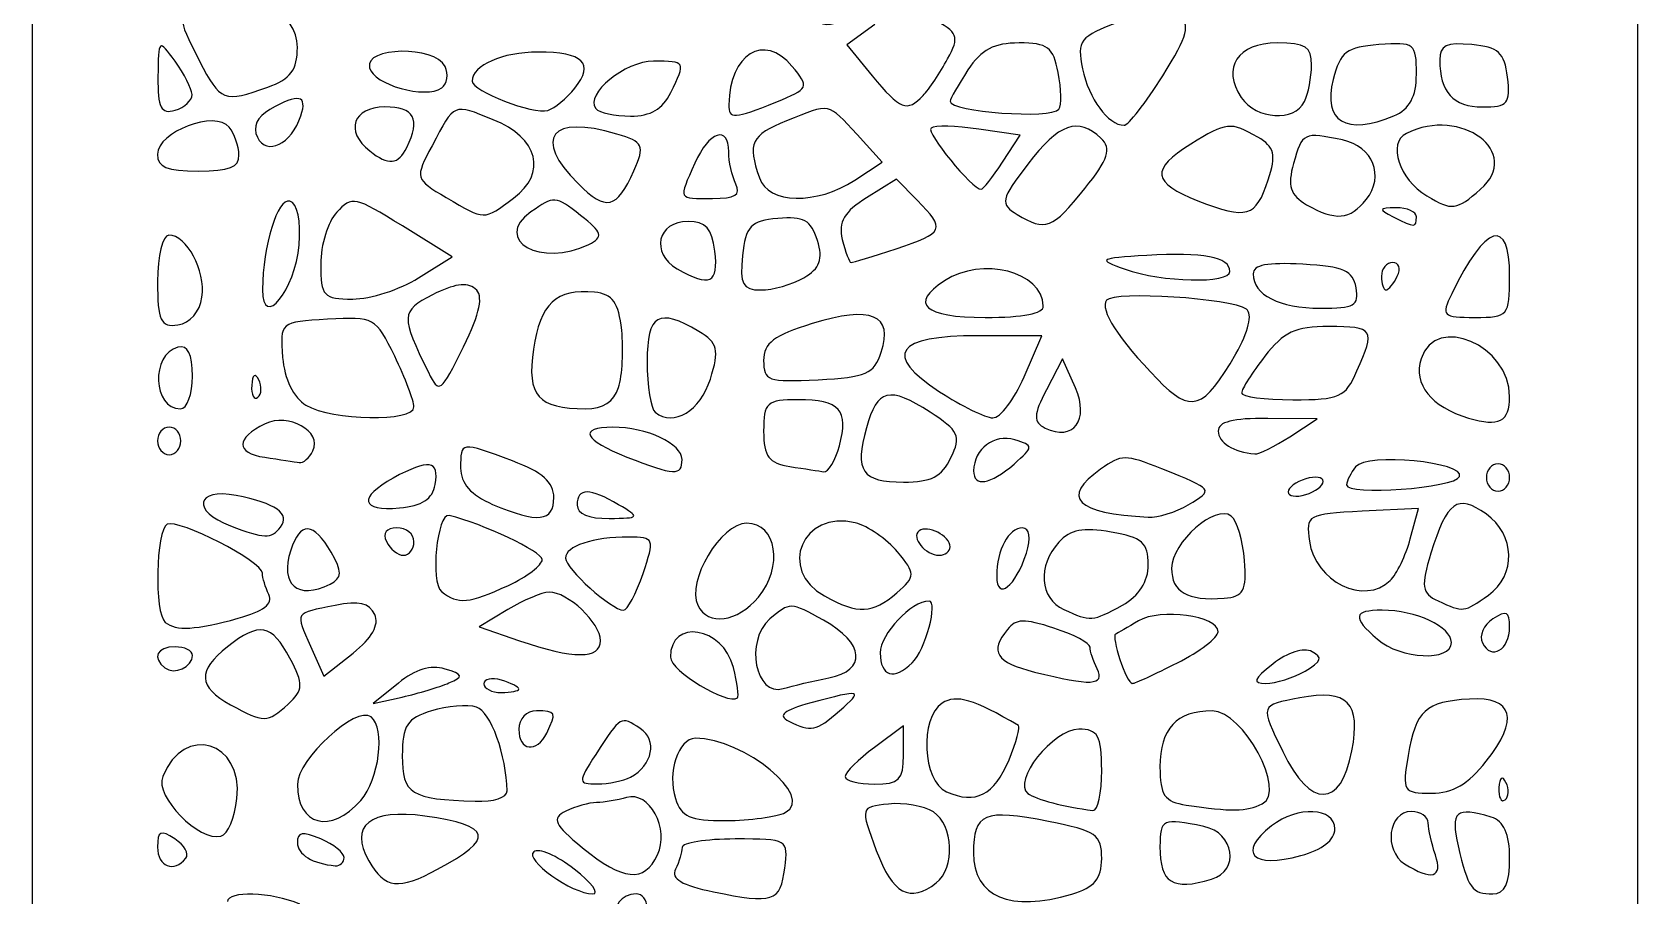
# Model space of a CAD drawing. Extents: x 0 to 148, y 11 to 165.
# Drawn here: x 0.3 to 71.2, y 74.9 to 113.1 of the extents above; entities that cross this region are included whole.
import ezdxf

# ---------------------------------------------------------------- set-up
doc = ezdxf.new("R2010")
doc.units = 0
doc.layers.add('Capa_1', color=7, linetype='CONTINUOUS')

msp = doc.modelspace()

# ---------------------------------------------------------------- linework, layer by layer
at = {"layer": 'Capa_1', "color": 7}
for points in [[(0.275492, 160.716494), (0.275492, 14.773465)], [(31.541283, 50.233315), (71.162122, 50.233315), (71.162122, 160.716494)], [(37.472096, 113.412247), (36.238246, 112.502514), (37.362548, 111.139735)], [(36.600334, 106.54068), (37.801172, 107.326093), (36.693946, 108.546519)], [(43.105819, 107.325352), (43.891957, 108.518469), (42.065903, 108.787349)], [(39.352485, 105.649506), (38.439976, 106.580319), (37.116628, 105.763291)], [(17.329023, 102.221479), (18.812089, 103.152908), (16.619993, 104.515552)], [(44.067526, 97.853276), (44.856495, 99.670629), (42.041487, 99.670629)], [(46.331661, 97.368872), (45.761643, 98.652198), (45.049816, 97.283021)], [(10.280034, 97.727076), (10.279914, 97.727076)], [(55.796505, 95.21475), (57.011303, 96.009028), (54.824397, 96.02259)], [(55.796505, 95.214865), (55.796505, 95.21475)], [(12.67274, 94.592877), (12.672893, 94.592877)], [(43.623013, 94.008153), (43.62286, 94.008153)], [(61.115948, 90.708581), (61.480123, 92.044751), (58.988436, 91.920149)], [(21.270031, 87.581626), (20.004728, 86.818491), (21.784596, 86.210065)], [(12.566483, 85.966331), (13.1509, 84.650495), (14.442017, 85.663791)], [(25.365403, 86.210065), (25.365403, 86.210703)], [(16.446275, 84.33808), (15.33135, 83.432044), (16.61777, 83.725017)], [(11.579916, 83.415661), (11.579916, 83.415494)], [(38.744181, 81.163726), (38.744181, 82.445693), (37.457769, 81.497183)], [(65.338727, 79.957453), (65.338598, 79.957453)]]:
    msp.add_lwpolyline(points, dxfattribs=at)
for points in [[(18.503223, 111.557157)], [(10.676049, 110.639502)], [(24.236159, 110.598881)], [(50.188818, 111.147906)], [(65.405619, 111.079508)], [(7.337332, 110.314995)], [(28.465566, 110.399028)], [(33.111858, 109.980247)], [(39.609726, 110.271793)], [(56.441697, 110.001921)], [(12.140171, 109.376335)], [(45.59926, 109.666011)], [(60.389834, 109.377308)], [(16.820012, 107.982642)], [(9.405972, 107.646725)], [(43.105819, 107.325352)], [(26.838751, 106.955092)], [(31.337999, 106.367203)], [(36.600334, 106.54068)], [(54.84263, 106.544944)], [(21.526611, 105.74352)], [(46.744385, 106.162602)], [(59.170414, 105.681841)], [(64.217132, 106.133876)], [(61.385117, 104.920661)], [(12.063934, 103.678921)], [(24.850836, 103.701983)], [(38.424046, 103.51259)], [(30.415032, 103.406193)], [(17.329023, 102.221479)], [(34.347893, 102.232774)], [(53.152053, 102.510182)], [(60.542056, 102.295582)], [(65.501644, 102.2957)], [(7.773231, 101.37051)], [(19.838464, 101.746842)], [(58.719413, 101.790879)], [(44.911084, 100.983164)], [(37.759016, 98.947135)], [(53.415671, 98.874003)], [(7.355565, 97.886935)], [(44.067526, 97.853276)], [(58.76194, 98.115455)], [(26.163275, 97.386957)], [(30.21707, 97.760286)], [(46.331661, 97.368872)], [(17.132337, 96.527228)], [(65.501644, 96.979509)], [(6.841003, 95.026258)], [(35.911308, 94.814446)], [(40.837273, 94.29046)], [(28.967374, 94.204287)], [(18.068642, 93.107897)], [(57.268581, 93.239396)], [(63.293966, 93.456536)], [(65.501644, 93.410793)], [(23.307135, 92.528437)], [(26.167554, 92.212134)], [(51.313485, 92.207813)], [(11.242522, 91.224912)], [(17.132337, 90.583967)], [(40.802457, 90.358193)], [(44.166483, 90.079137)], [(53.799166, 89.75304)], [(13.42807, 88.708412)], [(21.298149, 88.651749)], [(27.245882, 89.170459)], [(60.23356, 88.867562)], [(32.337618, 88.134716)], [(38.447551, 88.3286)], [(64.560654, 88.223396)], [(9.368592, 87.199313)], [(15.398779, 87.360828)], [(48.406479, 87.77987)], [(65.501644, 86.820591)], [(62.92882, 86.12732)], [(7.355565, 85.559585)], [(39.126694, 85.232859)], [(50.837327, 85.232864)], [(31.231303, 85.031619)], [(35.44729, 84.571599)], [(47.289572, 84.962989)], [(56.476315, 84.868329)], [(18.676035, 84.345856)], [(21.76344, 84.079013)], [(35.914068, 83.112612)], [(22.994816, 82.135995)], [(38.744181, 81.163726)], [(43.401671, 80.954173)], [(58.538906, 81.351762)], [(64.469317, 80.887289)], [(26.689362, 80.190824)], [(47.491825, 80.487543)], [(21.243234, 79.578856)], [(9.31907, 79.243208)], [(14.7876, 79.163899)], [(54.576697, 79.007745)], [(33.522978, 78.62498)], [(57.783159, 77.901958)], [(7.062264, 76.605021)], [(14.044938, 76.636686)], [(27.885178, 76.751767)], [(62.224026, 76.751767)], [(65.501644, 76.607582)], [(18.175631, 76.122551)], [(24.211542, 76.124559)], [(33.502478, 76.177073)], [(40.184972, 75.520015)], [(52.338131, 75.684358)], [(46.17189, 75.025361)]]:
    msp.add_lwpolyline(points, close=True, dxfattribs=at)
for points in [[(35.234552, 115.051431), (34.413179, 113.202183), (35.331583, 112.849981), (37.107162, 114.33337)], [(8.129471, 114.210025), (6.604463, 113.754959), (6.622084, 113.847425), (7.66871, 111.794444)], [(11.986667, 112.392043), (11.986667, 113.970772), (10.180534, 114.822033), (8.129471, 114.210025)], [(40.689207, 111.884412), (41.231516, 112.881583), (41.162563, 113.058603), (39.998782, 113.65708)], [(48.270089, 113.524695), (46.516457, 112.868343), (46.388504, 112.705274), (46.646941, 111.455452)], [(50.188818, 111.147906), (51.313818, 112.948237), (51.433815, 113.416448), (50.865156, 113.786875)], [(6.58372, 111.786263), (5.858301, 112.7822), (5.848093, 112.772795), (5.830107, 111.092184)], [(33.819325, 111.571285), (32.593463, 113.039668), (31.063803, 112.104666), (31.03268, 109.867946)], [(10.676049, 110.639502), (11.680436, 110.998673), (11.986667, 111.408186), (11.986667, 112.392043)], [(18.503223, 111.557157), (18.051394, 112.481342), (14.939992, 112.429006), (15.167673, 111.501068)], [(22.60786, 112.19012), (21.036375, 112.19012), (19.705169, 111.603326), (19.705169, 110.910671)], [(24.236159, 110.598881), (25.111702, 111.69922), (24.609367, 112.19012), (22.60786, 112.19012)], [(43.844699, 112.593977), (42.735021, 112.593977), (42.179362, 112.300654), (41.587573, 111.402439)], [(45.571225, 111.281442), (45.352478, 112.409851), (45.110297, 112.593977), (43.844699, 112.593977)], [(55.244981, 112.593977), (53.494593, 112.593977), (52.766616, 111.490671), (53.656204, 110.186079)], [(56.754022, 111.617362), (56.754022, 112.428265), (56.497977, 112.593977), (55.244981, 112.593977)], [(59.730931, 112.518597), (58.300271, 112.40913), (58.027544, 112.201687), (57.712517, 110.983029)], [(61.385117, 111.220254), (61.385117, 112.581605), (61.311393, 112.639498), (59.730931, 112.518597)], [(63.8293, 112.519821), (62.706279, 112.621241), (62.414245, 112.482219), (62.414245, 111.846101)], [(65.405619, 111.079508), (65.271256, 112.173189), (65.008411, 112.413332), (63.8293, 112.519821)], [(7.337332, 110.314995), (7.327384, 110.568879), (6.988167, 111.230936), (6.58372, 111.786263)], [(7.66871, 111.794444), (8.574553, 110.017627), (8.74934, 109.950525), (10.676049, 110.639502)], [(15.167673, 111.501068), (15.353374, 110.744383), (17.635172, 110.106215), (18.358448, 110.608685)], [(18.358448, 110.608685), (18.608278, 110.782234), (18.67344, 111.209064), (18.503223, 111.557157)], [(27.710141, 111.786263), (26.439945, 111.786263), (24.662463, 110.332928), (25.159949, 109.701126)], [(28.465566, 110.399028), (29.140473, 111.79227), (29.143767, 111.786263), (27.710141, 111.786263)], [(33.111858, 109.980247), (34.574583, 110.573883), (34.60151, 110.634393), (33.819325, 111.571285)], [(39.609726, 110.271793), (39.872084, 110.54943), (40.357832, 111.275108), (40.689207, 111.884412)], [(41.587573, 111.402439), (41.155781, 110.747121), (40.802515, 110.123658), (40.802515, 110.017043)], [(46.646941, 111.455452), (46.920065, 110.134454), (47.781538, 108.959258), (48.476749, 108.959258)], [(56.441697, 110.001921), (56.613486, 110.353275), (56.754022, 111.080218), (56.754022, 111.617362)], [(62.414245, 111.846101), (62.414245, 110.423262), (63.010407, 109.766974), (64.302918, 109.766974)], [(5.830107, 111.092184), (5.815714, 109.740284), (5.971257, 109.436458), (6.58372, 109.620909)], [(19.705169, 110.910671), (19.705169, 110.46429), (22.392278, 109.422851), (23.040382, 109.618066)], [(23.040382, 109.618066), (23.340814, 109.708535), (23.878884, 110.149932), (24.236159, 110.598881)], [(37.362548, 111.139735), (38.599568, 109.640355), (38.902547, 109.523344), (39.609726, 110.271793)], [(45.599207, 109.666011), (45.723691, 109.832593), (45.711086, 110.559536), (45.571225, 111.281442)], [(48.476749, 108.959258), (48.666149, 108.959258), (49.436586, 109.944162), (50.188818, 111.147906)], [(57.712517, 110.983029), (57.231621, 109.122641), (58.282692, 108.492248), (60.389834, 109.377308)], [(60.389834, 109.377308), (61.085156, 109.669377), (61.385117, 110.224851), (61.385117, 111.220254)], [(64.302918, 109.766974), (65.418962, 109.766974), (65.547999, 109.920563), (65.405619, 111.079508)], [(6.58372, 109.620909), (7.008254, 109.748779), (7.347371, 110.061113), (7.337332, 110.314995)], [(12.140171, 109.376335), (12.447021, 110.297292), (12.035327, 110.381157), (10.770603, 109.655354)], [(20.622744, 109.206454), (18.852142, 109.925059), (18.943407, 109.963965), (17.92909, 108.058661)], [(26.694961, 109.363117), (27.583432, 109.363117), (28.114141, 109.673598), (28.465566, 110.399028)], [(31.03268, 109.867946), (31.023631, 109.218931), (31.268678, 109.23214), (33.111858, 109.980247)], [(36.693946, 108.546519), (35.403576, 109.968772), (35.528679, 109.944568), (33.57295, 109.150815)], [(40.802515, 110.017043), (40.802515, 109.549186), (45.267708, 109.222422), (45.59926, 109.666011)], [(53.656204, 110.186079), (54.322464, 109.209035), (55.999782, 109.098125), (56.441697, 110.001921)], [(8.973405, 108.878938), (8.364321, 109.632571), (5.811861, 108.666867), (5.811861, 107.682841)], [(10.770603, 109.655354), (10.20087, 109.32839), (9.998707, 108.881528), (10.217796, 108.433476)], [(10.217796, 108.433476), (10.630352, 107.589602), (11.723497, 108.125731), (12.140171, 109.376335)], [(15.84592, 109.766974), (14.437733, 109.766974), (14.068933, 108.698113), (15.176987, 107.828468)], [(16.820012, 107.982642), (17.432351, 109.235047), (17.141968, 109.766974), (15.84592, 109.766974)], [(21.526611, 105.743456), (23.028569, 106.850902), (22.625936, 108.393441), (20.622744, 109.206454)], [(26.084067, 108.571276), (23.162773, 109.442988), (22.352683, 108.405071), (24.377475, 106.38479)], [(25.159949, 109.701126), (25.306375, 109.515222), (25.997128, 109.363117), (26.694961, 109.363117)], [(47.459715, 108.383845), (46.446713, 109.341798), (45.602451, 109.043677), (44.228435, 107.242865)], [(64.217132, 106.133876), (66.087728, 107.756151), (63.368055, 109.805035), (60.944165, 108.599627)], [(9.405972, 107.646725), (9.401844, 108.035429), (9.206976, 108.58995), (8.973405, 108.878938)], [(26.838751, 106.955092), (27.337594, 108.078202), (27.273004, 108.216484), (26.084067, 108.571276)], [(31.025682, 107.78072), (31.025682, 108.98297), (30.158986, 108.694454), (29.532284, 107.283549)], [(33.57295, 109.150815), (32.006077, 108.514896), (31.850097, 108.186407), (32.379113, 106.637075)], [(39.961272, 108.837553), (39.719631, 108.647899), (41.775761, 106.132235), (42.17239, 106.132235)], [(42.065903, 108.787349), (41.061579, 108.935223), (40.114498, 108.957816), (39.961272, 108.837553)], [(54.382032, 108.435805), (53.183181, 109.123813), (53.013779, 109.105867), (51.42048, 108.12222)], [(58.121497, 108.3106), (56.409598, 108.671036), (56.344873, 108.639955), (55.962169, 107.272368)], [(60.944165, 108.599627), (60.097972, 108.17881), (60.62277, 106.574883), (61.845926, 105.843748)], [(15.176987, 107.828468), (16.006919, 107.177059), (16.446312, 107.218307), (16.820012, 107.982642)], [(17.92909, 108.058661), (17.164526, 106.622476), (17.176792, 106.577696), (18.555877, 105.770021)], [(31.337999, 106.367203), (31.166221, 106.718568), (31.025682, 107.354633), (31.025682, 107.78072)], [(46.744385, 106.162602), (47.792696, 107.465994), (47.941558, 107.928164), (47.459715, 108.383845)], [(51.42048, 108.12222), (49.633775, 107.019207), (49.710176, 106.416936), (51.736995, 105.62705)], [(54.84263, 106.544944), (55.209461, 107.655963), (55.123093, 108.010494), (54.382032, 108.435805)], [(59.170414, 105.681841), (59.994067, 106.716957), (59.4716, 108.026358), (58.121497, 108.3106)], [(5.811861, 107.682841), (5.811861, 107.10307), (6.207302, 106.939981), (7.612848, 106.939981)], [(7.612848, 106.939981), (8.988018, 106.939981), (9.411983, 107.107043), (9.405972, 107.646725)], [(29.532284, 107.283549), (28.80197, 105.639266), (28.757473, 105.728377), (30.308873, 105.728377)], [(42.17239, 106.132235), (42.253403, 106.132235), (42.67346, 106.66917), (43.105819, 107.325352)], [(44.228435, 107.242865), (43.034897, 105.678528), (42.993355, 105.481724), (43.759972, 105.021624)], [(55.962169, 107.272368), (55.684801, 106.281143), (55.814875, 105.867818), (56.534203, 105.455005)], [(24.377475, 106.38479), (25.616882, 105.148146), (26.084276, 105.256446), (26.838751, 106.955092)], [(30.308873, 105.728377), (31.320714, 105.728377), (31.573594, 105.885362), (31.337999, 106.367203)], [(32.379113, 106.637075), (32.773932, 105.480752), (34.905389, 105.432107), (36.600334, 106.54068)], [(51.736995, 105.62705), (53.906401, 104.781609), (54.298755, 104.897586), (54.84263, 106.544944)], [(11.65833, 105.612463), (11.108201, 105.756364), (10.459762, 103.661511), (10.448647, 101.70436)], [(16.619993, 104.515552), (14.52258, 105.819298), (14.397395, 105.845434), (13.721829, 105.120361)], [(18.555877, 105.770021), (20.297087, 104.750298), (20.181043, 104.751333), (21.526611, 105.74352)], [(24.48311, 104.982853), (23.373252, 105.855924), (23.31615, 105.859958), (22.298009, 105.136776)], [(37.116628, 105.763291), (36.134508, 105.156998), (35.857466, 104.68261), (36.042253, 103.923845)], [(38.424046, 103.51259), (40.544845, 104.208055), (40.612645, 104.364112), (39.352485, 105.649506)], [(43.759972, 105.021624), (45.022061, 104.264144), (45.304176, 104.372034), (46.744385, 106.162602)], [(56.534203, 105.455005), (57.802584, 104.727067), (58.455383, 104.78325), (59.170414, 105.681841)], [(61.845926, 105.843748), (62.96133, 105.176958), (63.138817, 105.198674), (64.217132, 106.133876)], [(12.063934, 103.678921), (12.153138, 104.712375), (11.982101, 105.527742), (11.65833, 105.612463)], [(13.721829, 105.120361), (13.333518, 104.703556), (13.015804, 103.67033), (13.015804, 102.824304)], [(22.298009, 105.136776), (20.555648, 103.899225), (22.759599, 102.660554), (24.850836, 103.701983)], [(24.850836, 103.701983), (25.512242, 104.03134), (25.459595, 104.21468), (24.48311, 104.982853)], [(34.942851, 103.873661), (34.65354, 104.778347), (34.34579, 104.949358), (33.194644, 104.845187)], [(60.484618, 105.318344), (59.715083, 105.313232), (59.69635, 105.255244), (60.35598, 104.920661)], [(60.35598, 104.920661), (61.327086, 104.42811), (61.385117, 104.42811), (61.385117, 104.920661)], [(61.385117, 104.920661), (61.385117, 105.142785), (60.979881, 105.32174), (60.484618, 105.318344)], [(65.501644, 102.2957), (65.501644, 104.938439), (64.44407, 104.61597), (62.942004, 101.515187)], [(29.231738, 104.718728), (27.880321, 104.718728), (27.557995, 103.310698), (28.752488, 102.625169)], [(30.415032, 103.406193), (30.292485, 104.404013), (30.008732, 104.718728), (29.231738, 104.718728)], [(33.194644, 104.845187), (31.986522, 104.735846), (31.775921, 104.513898), (31.637811, 103.2043)], [(6.30832, 104.113054), (6.035275, 104.113054), (5.811861, 103.191063), (5.811861, 102.06417)], [(7.773231, 101.37051), (7.946702, 102.546739), (7.1101, 104.113054), (6.30832, 104.113054)], [(10.448647, 101.70436), (10.438381, 99.904092), (11.89137, 101.680122), (12.063934, 103.678921)], [(34.347893, 102.232774), (35.052844, 102.637342), (35.204458, 103.055517), (34.942851, 103.873661)], [(36.042253, 103.923845), (36.179255, 103.361484), (36.351819, 102.901375), (36.425751, 102.901375)], [(36.425751, 102.901375), (36.499726, 102.901375), (37.398941, 103.176409), (38.424046, 103.51259)], [(13.015804, 102.824304), (13.015804, 101.414956), (13.134398, 101.286218), (14.430862, 101.288055)], [(28.752488, 102.625169), (30.193194, 101.798359), (30.589702, 101.984618), (30.415032, 103.406193)], [(31.637811, 103.2043), (31.505504, 101.949661), (31.643156, 101.689842), (32.439962, 101.689842)], [(44.911084, 100.983164), (44.887616, 102.497173), (42.211043, 103.178887), (40.546726, 102.0948)], [(49.480303, 103.215284), (47.340377, 103.080975), (47.295176, 103.052445), (48.520948, 102.609597)], [(53.152053, 102.510182), (53.152053, 103.142746), (51.963037, 103.37108), (49.480303, 103.215284)], [(56.368098, 102.82375), (54.791552, 102.913279), (54.181182, 102.795), (54.181182, 102.3997)], [(58.719413, 101.790879), (58.582748, 102.546248), (58.186077, 102.72052), (56.368098, 102.82375)], [(60.339838, 102.901374), (60.065735, 102.901374), (59.841421, 102.628784), (59.841421, 102.295582)], [(60.542056, 102.295582), (60.704987, 102.628784), (60.613973, 102.901374), (60.339838, 102.901374)], [(14.430862, 101.288055), (15.209131, 101.288055), (16.513336, 101.7092), (17.329023, 102.221479)], [(32.439962, 101.689842), (32.968972, 101.689842), (33.827519, 101.934152), (34.347893, 102.232774)], [(40.546726, 102.0948), (38.981179, 101.075055), (39.645413, 100.478344), (42.346158, 100.478344)], [(48.520948, 102.609597), (50.14431, 102.02314), (53.152053, 101.958586), (53.152053, 102.510182)], [(54.181182, 102.3997), (54.181182, 101.471795), (55.334633, 100.882204), (57.149997, 100.882204)], [(59.841421, 102.295582), (59.841421, 101.96242), (59.93243, 101.68981), (60.043676, 101.68981)], [(60.043676, 101.68981), (60.154894, 101.68981), (60.379168, 101.96242), (60.542056, 102.295582)], [(63.97072, 100.478344), (65.442126, 100.478344), (65.501644, 100.548999), (65.501644, 102.2957)], [(5.811861, 102.06417), (5.811861, 100.331014), (5.950635, 100.035905), (6.71236, 100.149271)], [(6.71236, 100.149271), (7.250433, 100.229374), (7.677399, 100.72092), (7.773231, 101.37051)], [(17.94605, 101.472371), (16.548076, 100.753442), (16.537289, 100.544736), (17.769499, 98.055198)], [(19.838464, 101.746842), (19.464396, 102.040427), (18.88816, 101.956843), (17.94605, 101.472371)], [(19.322746, 99.185153), (20.055488, 100.673257), (20.212532, 101.453289), (19.838464, 101.746842)], [(25.108122, 101.591276), (23.417051, 101.760992), (22.695831, 101.088786), (22.406361, 99.073051)], [(26.301713, 99.911064), (26.174388, 101.132073), (25.905, 101.511309), (25.108122, 101.591276)], [(53.881097, 100.848237), (53.227145, 101.323827), (48.035903, 101.650269), (47.70991, 101.236296)], [(57.149997, 100.882204), (58.653757, 100.882204), (58.862061, 101.002801), (58.719413, 101.790879)], [(62.942004, 101.515187), (62.472506, 100.545969), (62.539607, 100.478344), (63.97072, 100.478344)], [(29.702503, 99.863408), (27.93297, 100.914088), (27.423671, 100.615266), (27.423671, 98.526347)], [(37.759016, 98.947135), (38.31594, 100.59281), (37.309901, 101.009593), (34.713026, 100.208985)], [(42.346158, 100.478344), (44.065587, 100.478344), (44.916352, 100.645804), (44.911084, 100.983164)], [(47.70991, 101.236296), (47.391328, 100.831758), (48.221231, 99.54142), (49.954408, 97.746387)], [(53.415671, 98.874003), (53.975892, 99.849041), (54.163113, 100.643138), (53.881097, 100.848237)], [(13.32203, 100.397532), (11.220252, 100.276736), (11.215148, 100.272367), (11.335763, 98.709929)], [(16.280789, 98.768609), (15.44983, 100.476297), (15.3782, 100.515726), (13.32203, 100.397532)], [(34.713026, 100.208985), (33.026154, 99.688939), (32.569385, 99.341305), (32.569385, 98.577596)], [(57.518292, 100.074477), (56.030077, 100.074477), (55.529149, 99.841987), (54.690113, 98.761941)], [(58.76194, 98.115455), (59.582074, 99.961853), (59.51057, 100.074477), (57.518292, 100.074477)], [(65.501644, 96.979509), (65.501644, 99.252512), (62.233948, 100.654514), (61.594735, 98.655739)], [(7.355565, 97.886935), (7.355565, 98.865047), (7.147102, 99.279594), (6.71236, 99.165998)], [(26.163275, 97.386957), (26.329868, 97.9079), (26.39215, 99.04375), (26.301713, 99.911064)], [(30.21707, 97.760286), (30.623828, 99.048984), (30.547297, 99.361819), (29.702503, 99.863408)], [(42.041487, 99.670629), (38.384356, 99.670629), (37.811168, 98.841858), (40.333123, 97.200404)], [(6.71236, 99.165998), (5.503333, 98.850061), (5.60279, 96.439769), (6.824864, 96.439769)], [(11.335763, 98.709929), (11.407881, 97.775442), (11.823118, 96.925204), (12.364895, 96.602534)], [(17.132337, 96.527228), (17.132337, 96.797457), (16.749125, 97.806072), (16.280789, 98.768609)], [(17.769499, 98.055198), (18.247013, 97.090467), (18.316093, 97.140713), (19.322746, 99.185153)], [(22.406361, 99.073051), (22.110049, 97.009945), (22.595102, 96.457388), (24.712398, 96.445933)], [(32.569385, 98.577596), (32.569385, 97.673476), (32.734163, 97.615517), (34.979078, 97.73018)], [(34.979078, 97.73018), (37.107408, 97.838886), (37.432041, 97.981022), (37.759016, 98.947135)], [(49.954408, 97.746387), (51.433153, 96.214832), (51.992601, 96.397088), (53.415671, 98.874003)], [(54.690113, 98.761941), (54.129324, 98.040045), (53.669584, 97.313103), (53.668554, 97.146523)], [(61.594735, 98.655739), (61.234656, 97.529724), (62.033301, 96.52851), (63.682803, 96.038131)], [(6.824864, 96.439769), (7.116763, 96.439769), (7.355565, 97.090978), (7.355565, 97.886935)], [(10.279914, 97.727076), (10.115661, 98.049211), (9.993728, 97.953548), (9.969026, 97.483078)], [(27.423671, 98.526347), (27.423671, 97.452772), (27.586072, 96.446949), (27.784528, 96.291185)], [(42.683708, 96.046769), (43.010855, 96.04071), (43.633604, 96.853742), (44.067526, 97.853276)], [(55.931813, 96.843627), (58.00998, 96.843627), (58.243719, 96.948664), (58.76194, 98.115455)], [(9.969026, 97.483078), (9.946775, 97.057348), (10.068319, 96.818816), (10.239285, 96.952991)], [(10.239285, 96.952991), (10.41028, 97.087205), (10.42856, 97.43553), (10.280034, 97.727076)], [(24.712398, 96.445933), (25.491125, 96.441745), (25.957816, 96.744441), (26.163275, 97.386957)], [(27.784528, 96.291185), (28.609441, 95.643757), (29.770303, 96.344847), (30.21707, 97.760286)], [(39.924061, 96.294261), (38.108588, 97.459214), (37.579125, 97.329264), (37.102632, 95.601803)], [(40.333123, 97.200404), (41.298786, 96.571884), (42.356529, 96.052746), (42.683708, 96.046769)], [(45.049816, 97.283021), (44.474609, 96.17658), (44.464489, 95.852491), (44.997156, 95.594114)], [(44.997156, 95.594114), (46.234345, 94.994018), (46.958644, 95.957278), (46.331661, 97.368872)], [(53.668554, 97.146523), (53.668554, 96.979943), (54.685951, 96.843627), (55.931813, 96.843627)], [(12.364895, 96.602534), (13.521518, 95.913652), (17.132337, 95.856633), (17.132337, 96.527228)], [(34.082704, 96.843579), (32.702055, 96.843579), (32.569385, 96.722093), (32.569385, 95.458151)], [(35.911308, 94.814446), (36.349432, 96.380017), (35.931443, 96.843579), (34.082704, 96.843579)], [(63.682803, 96.038131), (65.03884, 95.635027), (65.501644, 95.874594), (65.501644, 96.979509)], [(10.559092, 95.781698), (9.255678, 95.136404), (9.248262, 94.498695), (10.541815, 94.304682)], [(12.672893, 94.592877), (13.089528, 95.444973), (11.586459, 96.290341), (10.559092, 95.781698)], [(40.837273, 94.29046), (41.295907, 95.237198), (41.182041, 95.487038), (39.924061, 96.294261)], [(54.824397, 96.02259), (53.272627, 96.031893), (52.637494, 95.869836), (52.637494, 95.463867)], [(6.326436, 95.632047), (6.043422, 95.632047), (5.811861, 95.35946), (5.811861, 95.026258)], [(5.811861, 95.026258), (5.811861, 94.693066), (6.043422, 94.420476), (6.326436, 94.420476)], [(6.841003, 95.026258), (6.841003, 95.35946), (6.609445, 95.632047), (6.326436, 95.632047)], [(6.326436, 94.420476), (6.609445, 94.420476), (6.841003, 94.693066), (6.841003, 95.026258)], [(21.488699, 94.143869), (19.175087, 95.009771), (19.190605, 95.011935), (19.190605, 93.8277)], [(25.91381, 95.632006), (24.352906, 95.632006), (24.617106, 95.062153), (26.523183, 94.317601)], [(28.967374, 94.204287), (28.967374, 94.904131), (27.410622, 95.632006), (25.91381, 95.632006)], [(32.569385, 95.458151), (32.569385, 94.342546), (32.794803, 94.038677), (33.727155, 93.897753)], [(37.102632, 95.601803), (36.577035, 93.696437), (36.910801, 93.208861), (38.740768, 93.208861)], [(43.650839, 95.076658), (42.744255, 95.349697), (41.854713, 94.680251), (41.839597, 93.713679)], [(43.62286, 94.008153), (44.49359, 94.763292), (44.495101, 94.822315), (43.650839, 95.076658)], [(52.637494, 95.463867), (52.637494, 94.955725), (53.292587, 94.545534), (54.252805, 94.452453)], [(54.252805, 94.452453), (54.433735, 94.434998), (55.128401, 94.777995), (55.796505, 95.214865)], [(10.541815, 94.304682), (11.194902, 94.206753), (11.878122, 94.10185), (12.060116, 94.071619)], [(12.060116, 94.071619), (12.242109, 94.041238), (12.51775, 94.275935), (12.67274, 94.592877)], [(26.523183, 94.317601), (28.641469, 93.490176), (28.967374, 93.475085), (28.967374, 94.204287)], [(35.22994, 93.667707), (35.41971, 93.637339), (35.726312, 94.153497), (35.911308, 94.814446)], [(38.740768, 93.208861), (39.972607, 93.208861), (40.426865, 93.443201), (40.837273, 94.29046)], [(50.1465, 93.792632), (48.525152, 94.4401), (48.371525, 94.439494), (47.445017, 93.781337)], [(63.293966, 93.456536), (63.561823, 94.096125), (59.201923, 94.507338), (58.701474, 93.889665)], [(18.068642, 93.107897), (18.262116, 94.177208), (17.784847, 94.24939), (16.21772, 93.387886)], [(19.190605, 93.8277), (19.190605, 93.155641), (19.651573, 92.634697), (20.60566, 92.228458)], [(23.307135, 92.528437), (23.307135, 93.200913), (22.796812, 93.654296), (21.488699, 94.143869)], [(33.727155, 93.897753), (34.363901, 93.801462), (35.040168, 93.69794), (35.22994, 93.667707)], [(41.839597, 93.713679), (41.828088, 92.97404), (42.572305, 93.096946), (43.623013, 94.008153)], [(47.445017, 93.781337), (45.671573, 92.521703), (46.352531, 91.835817), (49.550092, 91.661192)], [(51.313485, 92.207905), (52.445986, 92.880338), (52.452238, 92.871905), (50.1465, 93.792632)], [(58.701474, 93.889665), (58.488077, 93.626293), (58.309949, 93.264531), (58.305578, 93.085765)], [(64.987085, 94.016585), (64.704076, 94.016585), (64.472521, 93.743955), (64.472521, 93.410793)], [(65.501644, 93.410793), (65.501644, 93.743955), (65.270105, 94.016585), (64.987085, 94.016585)], [(9.285192, 92.618457), (7.498456, 92.964765), (7.300243, 91.932733), (9.027909, 91.278782)], [(16.21772, 93.387886), (14.654845, 92.528733), (14.780932, 91.917163), (16.489127, 92.071444)], [(16.489127, 92.071444), (17.502333, 92.162937), (17.950908, 92.457265), (18.068642, 93.107897)], [(26.167554, 92.212207), (24.894842, 92.967732), (24.336272, 92.963825), (24.336272, 92.199304)], [(56.496741, 93.354904), (56.072201, 93.227043), (55.72488, 92.965866), (55.72488, 92.774476)], [(57.268581, 93.239396), (57.268581, 93.430796), (56.921231, 93.482778), (56.496741, 93.354904)], [(56.496741, 92.658978), (56.921231, 92.786819), (57.268581, 93.047996), (57.268581, 93.239396)], [(58.305578, 93.085765), (58.293646, 92.588355), (63.07931, 92.944055), (63.293966, 93.456536)], [(64.472521, 93.410793), (64.472521, 93.077592), (64.704076, 92.805014), (64.987085, 92.805014)], [(64.987085, 92.805014), (65.270105, 92.805014), (65.501644, 93.077592), (65.501644, 93.410793)], [(11.242522, 91.224912), (11.697647, 91.80285), (11.026071, 92.280991), (9.285192, 92.618457)], [(20.60566, 92.228458), (22.607783, 91.375952), (23.307135, 91.453628), (23.307135, 92.528437)], [(24.336272, 92.199304), (24.336272, 91.804557), (24.82931, 91.597975), (25.751327, 91.606344)], [(25.751327, 91.606344), (27.106742, 91.618625), (27.124321, 91.644205), (26.167554, 92.212134)], [(49.550092, 91.661192), (49.974585, 91.637924), (50.768128, 91.883995), (51.313485, 92.207813)], [(53.207423, 91.711686), (52.515799, 92.254501), (50.579232, 90.555593), (50.579232, 89.406026)], [(55.72488, 92.774476), (55.72488, 92.583086), (56.072201, 92.531096), (56.496741, 92.658978)], [(64.460387, 91.804151), (63.198904, 92.700171), (62.734346, 92.370567), (62.024374, 90.075687)], [(10.442967, 89.188946), (10.442967, 89.700256), (6.752164, 91.598193), (6.240484, 91.349963)], [(13.474094, 90.115745), (12.697428, 91.453613), (12.100039, 91.482882), (11.690726, 90.203036)], [(18.684764, 91.73618), (18.151957, 91.863415), (17.842645, 88.774526), (18.348444, 88.377543)], [(22.792568, 89.788521), (22.792568, 90.135379), (20.158647, 91.384251), (18.684764, 91.73618)], [(36.615235, 91.40929), (34.283055, 91.990222), (33.164346, 89.333945), (35.256737, 88.183727)], [(53.799166, 89.75304), (53.730594, 90.628713), (53.464301, 91.510087), (53.207423, 91.711686)], [(58.988436, 91.920149), (56.567176, 91.799052), (56.501342, 91.761994), (56.660124, 90.608544)], [(64.560654, 88.223396), (65.806489, 89.108301), (65.756756, 90.883362), (64.460387, 91.804151)], [(6.240484, 91.349963), (5.732253, 91.103447), (5.659226, 87.405577), (6.154899, 87.016539)], [(9.027909, 91.278782), (10.541151, 90.706017), (10.828396, 90.698992), (11.242522, 91.224912)], [(16.376663, 91.189748), (15.916315, 91.189748), (15.736708, 90.952963), (15.917138, 90.583967)], [(17.132337, 90.583967), (17.132337, 90.917128), (16.792268, 91.189748), (16.376663, 91.189748)], [(26.622423, 90.785889), (25.029165, 90.785889), (23.821705, 90.386712), (23.821705, 89.860024)], [(27.245882, 89.170459), (27.76905, 90.708737), (27.73929, 90.785889), (26.622423, 90.785889)], [(31.8189, 91.391671), (30.680221, 91.391671), (29.147595, 88.821371), (29.660638, 87.772118)], [(32.337618, 88.134716), (33.455136, 89.473322), (33.149648, 91.391671), (31.8189, 91.391671)], [(38.481259, 90.130185), (38.009216, 90.695619), (37.16949, 91.27123), (36.615235, 91.40929)], [(39.43024, 91.055126), (39.061652, 90.765828), (39.711119, 89.978177), (40.318214, 89.978177)], [(40.802457, 90.358193), (40.802457, 90.834673), (39.798845, 91.344416), (39.43024, 91.055126)], [(44.000669, 91.189748), (43.37775, 91.189748), (42.860719, 90.222237), (42.860719, 89.056643)], [(44.166483, 90.079137), (44.372556, 90.733941), (44.304514, 91.189748), (44.000669, 91.189748)], [(47.915375, 91.003519), (46.652376, 91.221212), (46.125789, 91.119124), (45.599776, 90.554559)], [(49.550092, 89.565143), (49.550092, 90.536149), (49.287832, 90.766924), (47.915375, 91.003519)], [(11.690726, 90.203036), (11.202096, 88.675006), (11.99342, 87.994241), (13.42807, 88.708412)], [(13.42807, 88.708412), (13.963097, 88.974773), (13.972357, 89.257504), (13.474094, 90.115745)], [(15.917138, 90.583967), (16.080026, 90.250764), (16.420092, 89.978177), (16.672848, 89.978177)], [(16.672848, 89.978177), (16.925565, 89.978177), (17.132337, 90.250764), (17.132337, 90.583967)], [(38.447509, 88.3286), (39.282992, 89.053143), (39.285143, 89.16726), (38.481259, 90.130185)], [(40.318214, 89.978177), (40.584564, 89.978177), (40.802457, 90.149185), (40.802457, 90.358193)], [(42.860719, 89.056643), (42.860719, 87.943449), (43.701684, 88.601954), (44.166483, 90.079137)], [(45.599776, 90.554559), (44.644916, 89.529642), (44.752596, 88.075063), (45.819483, 87.587375)], [(56.660124, 90.608544), (56.90629, 88.820013), (59.091849, 87.755219), (60.23356, 88.867562)], [(60.23356, 88.867562), (60.51854, 89.145236), (60.915637, 89.973692), (61.115948, 90.708581)], [(62.024374, 90.075687), (61.57341, 88.617985), (61.621405, 88.296646), (62.339209, 87.967674)], [(21.298149, 88.651749), (22.120095, 89.032823), (22.792568, 89.544366), (22.792568, 89.788521)], [(23.821705, 89.860024), (23.821705, 89.389092), (25.855684, 87.55503), (26.377945, 87.55503)], [(48.406479, 87.77987), (49.135551, 88.180658), (49.550092, 88.827766), (49.550092, 89.565143)], [(50.579232, 89.406026), (50.579232, 88.354413), (51.264997, 87.962993), (52.894772, 88.084345)], [(52.894772, 88.084345), (53.757433, 88.14857), (53.903724, 88.41855), (53.799166, 89.75304)], [(10.731783, 88.241981), (10.572922, 88.566841), (10.442967, 88.992993), (10.442967, 89.188946)], [(18.348444, 88.377543), (19.080485, 87.802995), (19.564548, 87.848008), (21.298149, 88.651749)], [(26.377945, 87.55503), (26.553147, 87.55503), (26.943727, 88.281983), (27.245882, 89.170459)], [(9.368592, 87.199313), (10.489113, 87.505891), (10.927686, 87.841317), (10.731783, 88.241981)], [(15.398779, 87.360828), (15.1457, 87.878438), (14.722107, 87.977114), (13.655265, 87.766974)], [(23.09876, 88.353767), (22.788864, 88.348846), (21.965931, 88.001374), (21.270031, 87.581626)], [(25.365403, 86.210703), (25.365403, 86.997674), (23.917331, 88.366822), (23.09876, 88.353767)], [(29.660638, 87.772118), (30.113457, 86.845952), (31.408111, 87.021333), (32.337618, 88.134716)], [(35.209977, 87.113284), (33.759431, 87.923965), (33.718799, 87.924907), (32.845973, 87.167915)], [(35.256737, 88.183727), (36.750051, 87.362791), (37.366175, 87.390784), (38.447551, 88.3286)], [(39.871123, 87.958898), (39.090584, 87.958898), (37.71505, 86.501832), (37.71505, 85.675057)], [(39.126694, 85.232859), (39.70215, 85.804097), (40.29056, 87.958898), (39.871123, 87.958898)], [(62.339209, 87.967674), (63.464662, 87.451938), (63.476404, 87.453297), (64.560654, 88.223396)], [(6.154899, 87.016539), (6.64246, 86.633915), (7.475112, 86.681249), (9.368592, 87.199313)], [(13.655265, 87.766974), (11.836167, 87.408641), (11.887869, 87.494133), (12.566483, 85.966331)], [(14.442017, 85.663791), (15.275819, 86.31823), (15.614692, 86.919231), (15.398779, 87.360828)], [(31.231303, 85.031619), (30.772515, 86.832138), (28.45281, 87.207584), (28.45281, 85.481339)], [(45.386006, 86.762767), (44.057475, 87.194659), (43.718972, 87.186079), (43.335644, 86.710813)], [(45.819483, 87.587375), (47.008793, 87.043675), (47.076511, 87.048715), (48.406479, 87.77987)], [(52.63111, 86.60258), (52.640952, 87.315156), (50.087795, 87.662493), (49.11493, 87.080918)], [(59.875251, 87.55503), (58.589786, 87.55503), (58.539361, 87.249529), (59.663878, 86.274293)], [(62.92882, 86.12732), (62.92882, 86.827158), (61.372078, 87.55503), (59.875251, 87.55503)], [(65.501644, 86.820591), (65.501644, 87.500266), (65.364979, 87.56488), (64.760393, 87.17108)], [(11.658166, 85.434794), (10.841773, 86.957749), (10.318522, 87.053488), (8.899268, 85.939603)], [(32.845973, 87.167915), (31.724137, 86.195045), (32.200419, 83.722792), (33.437888, 84.095468)], [(35.44729, 84.571599), (37.138859, 84.904831), (37.027461, 86.09757), (35.209977, 87.113284)], [(43.335644, 86.710813), (42.530289, 85.712318), (42.818238, 85.259412), (44.533061, 84.827684)], [(46.977252, 85.923657), (46.977252, 86.100644), (46.261184, 86.478263), (45.386006, 86.762767)], [(48.109963, 86.505401), (47.890589, 86.410281), (48.589941, 84.324184), (48.841221, 84.324184)], [(49.11493, 87.080918), (48.64676, 86.801012), (48.194513, 86.542041), (48.109963, 86.505401)], [(50.837327, 85.232864), (51.820389, 85.732646), (52.627604, 86.348987), (52.63111, 86.60258)], [(64.760393, 87.17108), (64.352694, 86.905531), (64.145419, 86.429976), (64.299753, 86.114321)], [(64.299753, 86.114321), (64.686217, 85.323931), (65.501644, 85.803126), (65.501644, 86.820591)], [(6.58372, 85.939598), (5.787991, 85.939598), (5.561417, 85.463057), (6.140945, 85.008246)], [(7.355565, 85.559585), (7.355565, 85.768587), (7.008254, 85.939598), (6.58372, 85.939598)], [(8.899268, 85.939603), (7.562011, 84.890067), (7.598402, 84.167614), (9.027909, 83.384982)], [(21.784596, 86.210065), (24.182806, 85.390267), (25.365403, 85.390447), (25.365403, 86.210065)], [(47.289572, 84.962989), (47.117788, 85.314332), (46.977252, 85.746629), (46.977252, 85.923657)], [(56.780075, 85.725047), (56.392667, 85.912952), (55.700271, 85.695969), (55.044049, 85.180913)], [(59.663878, 86.274293), (60.691276, 85.383277), (62.92882, 85.282542), (62.92882, 86.12732)], [(6.140945, 85.008246), (6.552017, 84.685576), (7.355565, 85.05032), (7.355565, 85.559585)], [(11.579916, 83.415494), (12.25609, 84.026713), (12.266676, 84.299689), (11.658166, 85.434794)], [(18.504546, 84.958922), (17.863886, 85.15261), (17.203513, 84.953366), (16.446275, 84.33808)], [(28.45281, 85.481339), (28.45281, 84.879952), (30.97789, 83.352573), (31.415149, 83.689446)], [(37.71505, 85.675057), (37.71505, 84.63744), (38.332167, 84.444107), (39.126694, 85.232859)], [(48.841221, 84.324184), (48.956026, 84.324184), (49.854263, 84.733077), (50.837327, 85.232864)], [(55.044049, 85.180913), (54.196168, 84.515417), (54.128366, 84.324184), (54.740331, 84.324184)], [(56.476315, 84.868329), (57.190037, 85.277891), (57.265131, 85.489743), (56.780075, 85.725047)], [(18.676035, 84.345856), (19.331268, 84.624163), (19.305334, 84.716828), (18.504546, 84.958922)], [(20.991584, 84.470216), (20.567092, 84.598057), (20.219741, 84.526662), (20.219741, 84.311516)], [(21.76344, 84.079013), (21.76344, 84.166318), (21.416129, 84.342366), (20.991584, 84.470216)], [(31.415149, 83.689446), (31.487888, 83.745469), (31.405227, 84.349449), (31.231303, 85.031619)], [(33.437888, 84.095468), (33.861809, 84.223145), (34.766046, 84.437426), (35.44729, 84.571599)], [(44.533061, 84.827684), (47.017765, 84.20209), (47.646516, 84.232972), (47.289572, 84.962989)], [(54.740331, 84.324184), (55.173647, 84.324184), (55.954832, 84.569051), (56.476315, 84.868329)], [(16.61777, 83.725017), (17.325316, 83.886174), (18.251543, 84.165545), (18.676035, 84.345856)], [(20.219741, 84.311516), (20.219741, 84.096346), (20.567092, 83.920327), (20.991584, 83.920327)], [(20.991584, 83.920327), (21.416129, 83.920327), (21.76344, 83.991722), (21.76344, 84.079013)], [(35.914068, 83.112612), (36.995108, 84.050171), (36.898165, 84.077143), (34.654818, 83.463378)], [(43.812505, 82.465865), (41.86723, 83.621117), (41.067432, 83.85665), (40.451598, 83.455502)], [(56.240521, 83.689581), (54.469837, 83.36064), (54.477825, 83.385556), (55.483001, 81.319772)], [(58.538906, 81.351826), (58.9455, 83.479796), (58.353375, 84.082051), (56.240521, 83.689581)], [(64.469317, 80.887289), (65.935011, 82.74858), (65.665623, 83.744927), (63.726737, 83.633492)], [(9.027909, 83.384982), (10.516857, 82.56979), (10.646034, 82.571351), (11.579916, 83.415661)], [(15.238402, 82.849008), (14.587125, 83.360151), (11.986667, 80.980573), (11.986667, 79.873472)], [(17.899742, 83.111249), (16.832035, 82.792659), (16.61777, 82.462049), (16.61777, 81.132928)], [(19.895725, 83.278741), (19.503009, 83.397015), (18.60482, 83.321638), (17.899742, 83.111249)], [(21.243234, 79.578856), (21.22556, 81.14053), (20.514892, 83.092295), (19.895725, 83.278741)], [(22.535287, 83.112612), (22.106509, 83.112612), (21.76344, 82.753633), (21.76344, 82.304895)], [(22.994816, 82.135995), (23.436149, 83.038621), (23.401364, 83.112612), (22.535287, 83.112612)], [(34.654818, 83.463378), (33.43542, 83.129768), (33.171715, 82.913458), (33.677556, 82.661844)], [(33.677556, 82.661844), (34.668243, 82.169071), (34.873901, 82.210531), (35.914068, 83.112612)], [(40.451598, 83.455502), (39.445311, 82.800057), (39.58169, 80.006047), (40.642733, 79.540028)], [(52.372144, 83.112612), (50.791758, 83.112612), (50.064654, 82.332425), (50.064654, 80.636774)], [(54.576697, 79.007745), (55.661004, 79.547878), (53.746522, 83.112612), (52.372144, 83.112612)], [(63.726737, 83.633492), (61.781875, 83.521735), (61.359754, 83.133324), (61.019486, 81.14221)], [(9.31907, 79.243208), (9.590431, 81.781692), (6.986233, 82.553415), (6.040498, 80.214766)], [(14.7876, 79.163899), (15.60041, 80.074635), (15.878358, 82.34677), (15.238402, 82.849008)], [(21.76344, 82.304895), (21.76344, 81.34201), (22.553607, 81.23361), (22.994816, 82.135995)], [(27.123374, 82.332904), (26.250667, 82.901377), (26.27611, 82.916143), (25.160362, 81.194293)], [(26.689362, 80.190824), (27.67371, 80.719805), (27.898265, 81.82819), (27.123374, 82.332904)], [(43.401671, 80.954173), (43.726584, 81.726828), (43.911422, 82.407077), (43.812505, 82.465865)], [(46.475907, 82.304895), (45.349496, 82.304895), (43.521924, 79.996535), (44.231983, 79.470691)], [(47.491825, 80.487543), (47.491825, 82.027744), (47.336916, 82.304895), (46.475907, 82.304895)], [(29.542208, 81.901037), (28.806664, 81.901037), (28.309959, 80.383446), (28.673454, 79.246825)], [(33.522978, 78.62498), (34.8816, 79.300681), (31.721827, 81.901037), (29.542208, 81.901037)], [(16.61777, 81.132928), (16.61777, 79.441711), (16.979575, 79.215353), (19.833812, 79.120888)], [(25.160362, 81.194293), (24.357679, 79.955551), (24.361256, 79.882073), (25.223549, 79.887926)], [(37.457769, 81.497183), (36.750218, 80.975504), (36.171349, 80.398585), (36.171349, 80.215205)], [(37.457769, 79.881751), (38.559759, 79.881751), (38.744181, 80.065522), (38.744181, 81.163726)], [(40.642733, 79.540028), (41.935614, 78.972142), (42.74203, 79.385498), (43.401671, 80.954173)], [(55.483001, 81.319772), (56.715324, 78.787233), (58.051586, 78.801258), (58.538906, 81.351762)], [(61.019486, 81.14221), (60.750638, 79.569103), (60.806941, 79.477891), (62.047276, 79.477891)], [(62.047276, 79.477891), (62.991148, 79.477891), (63.67099, 79.873472), (64.469317, 80.887289)], [(6.040498, 80.214766), (5.684994, 79.335608), (7.641579, 77.333419), (8.612344, 77.583024)], [(25.223549, 79.887926), (25.726094, 79.891154), (26.385729, 80.027618), (26.689362, 80.190824)], [(36.171349, 80.215205), (36.171349, 80.031788), (36.750218, 79.881751), (37.457769, 79.881751)], [(47.105893, 78.717036), (47.318149, 78.691186), (47.491825, 79.48799), (47.491825, 80.487543)], [(50.064654, 80.636774), (50.064654, 79.39551), (50.268516, 79.099409), (51.222428, 78.95518)], [(65.338598, 79.957453), (65.174352, 80.279642), (65.052414, 80.183934), (65.027709, 79.713457)], [(11.986667, 79.873472), (11.986667, 78.035848), (13.450057, 77.665095), (14.7876, 79.163899)], [(19.833812, 79.120888), (20.65728, 79.093742), (21.246521, 79.28507), (21.243234, 79.578856)], [(27.885178, 76.751767), (28.426291, 77.899815), (27.515516, 79.591855), (26.518119, 79.291476)], [(44.231983, 79.470691), (44.605022, 79.194382), (45.838864, 78.870817), (47.105893, 78.717036)], [(65.027709, 79.713457), (65.005458, 79.287737), (65.127016, 79.049197), (65.297968, 79.183412)], [(65.297968, 79.183412), (65.468971, 79.317614), (65.487235, 79.665935), (65.338727, 79.957453)], [(8.612344, 77.583024), (8.911656, 77.659984), (9.229699, 78.407056), (9.31907, 79.243208)], [(17.613929, 78.467574), (15.212835, 78.813506), (14.243928, 78.040129), (15.141456, 76.494079)], [(25.194691, 79.067741), (24.864097, 79.064514), (24.250317, 78.891204), (23.830764, 78.683008)], [(26.518119, 79.291476), (26.120833, 79.171839), (25.525336, 79.071168), (25.194691, 79.067741)], [(28.673454, 79.246825), (28.935841, 78.42628), (29.300236, 78.267324), (30.906834, 78.272497)], [(38.073441, 79.002162), (36.834281, 78.872894), (36.830738, 78.859194), (37.543351, 76.953699)], [(40.061729, 78.649806), (39.654319, 78.915191), (38.759582, 79.073718), (38.073441, 79.002162)], [(45.149886, 78.229317), (42.290423, 78.794408), (41.831588, 78.603546), (41.831588, 76.848954)], [(51.222428, 78.95518), (53.183668, 78.658712), (53.898543, 78.669925), (54.576697, 79.007745)], [(57.783158, 77.901958), (57.783158, 78.852953), (56.131894, 78.93191), (54.989794, 78.035554)], [(64.687746, 78.424931), (63.121918, 78.896545), (62.878795, 78.684797), (63.230398, 77.155624)], [(18.175631, 76.122551), (20.722077, 77.490267), (20.590719, 78.038719), (17.613929, 78.467574)], [(23.830764, 78.683008), (23.193769, 78.366871), (23.315739, 78.101465), (24.570253, 77.073757)], [(30.906834, 78.272497), (31.962728, 78.275724), (33.140018, 78.434525), (33.522978, 78.62498)], [(40.184972, 75.520015), (41.034949, 76.18712), (40.961019, 78.064018), (40.061729, 78.649806)], [(47.491825, 76.592845), (47.491825, 77.64876), (47.256893, 77.812926), (45.149886, 78.229317)], [(51.994276, 78.01167), (50.182923, 78.392654), (50.064654, 78.338111), (50.064654, 77.121956)], [(52.338131, 75.684358), (53.604753, 76.065819), (53.359685, 77.724473), (51.994276, 78.01167)], [(54.989794, 78.035554), (53.456504, 76.832153), (54.14137, 76.137351), (56.283214, 76.723361)], [(61.163658, 78.670091), (60.141813, 78.670091), (59.921809, 76.959825), (60.866591, 76.360744)], [(61.906729, 78.165266), (61.902523, 78.442888), (61.56847, 78.670091), (61.163658, 78.670091)], [(62.224026, 76.751767), (62.053348, 77.251509), (61.91059, 77.887602), (61.906729, 78.165266)], [(65.501644, 76.607582), (65.501644, 77.668691), (65.237053, 78.259484), (64.687746, 78.424931)], [(6.578034, 77.462197), (5.940465, 77.877497), (5.811861, 77.8174), (5.811861, 77.104091)], [(7.062264, 76.605021), (7.217336, 76.801972), (6.999446, 77.187708), (6.578034, 77.462197)], [(13.015804, 77.458614), (12.206327, 77.798585), (11.986667, 77.765745), (11.986667, 77.304532)], [(11.986667, 77.304532), (11.986667, 76.771338), (12.654285, 76.361924), (13.659011, 76.278896)], [(14.044938, 76.636686), (14.044938, 76.850983), (13.581825, 77.220855), (13.015804, 77.458614)], [(31.315567, 77.458532), (30.024046, 77.458532), (28.967374, 77.291646), (28.967374, 77.087684)], [(33.502478, 76.177073), (33.662318, 77.447703), (33.64388, 77.458532), (31.315567, 77.458532)], [(56.283214, 76.723361), (57.231134, 76.98273), (57.783159, 77.416477), (57.783159, 77.901958)], [(5.811861, 77.104091), (5.811861, 76.237681), (6.543127, 75.945796), (7.062264, 76.605021)], [(13.659011, 76.278896), (13.871257, 76.26146), (14.044938, 76.422379), (14.044938, 76.636686)], [(22.42225, 76.89752), (21.98248, 76.551141), (24.100973, 75.035386), (25.024802, 75.035386)], [(24.211542, 76.124559), (23.448251, 76.723599), (22.643103, 77.071439), (22.42225, 76.89752)], [(24.570253, 77.073757), (26.357241, 75.609846), (27.303592, 75.517935), (27.885178, 76.751767)], [(28.967374, 77.087684), (28.967374, 76.883712), (28.837006, 76.450147), (28.677608, 76.124183)], [(37.543351, 76.953699), (38.262258, 75.031351), (39.030854, 74.614209), (40.184972, 75.520015)], [(41.831588, 76.848954), (41.831588, 74.900615), (43.460416, 74.216257), (46.17189, 75.025361)], [(46.17189, 75.025361), (47.170819, 75.323443), (47.491825, 75.704652), (47.491825, 76.592845)], [(50.064654, 77.121956), (50.064654, 75.512022), (50.613514, 75.164928), (52.338131, 75.684358)], [(60.866591, 76.360744), (62.059, 75.604576), (62.565867, 75.750583), (62.224026, 76.751767)], [(63.230398, 77.155624), (63.663457, 75.271846), (63.834092, 75.035386), (64.760184, 75.035386)], [(64.760184, 75.035386), (65.278828, 75.035386), (65.501644, 75.507924), (65.501644, 76.607582)], [(15.141456, 76.494079), (15.857445, 75.260718), (16.438576, 75.18958), (18.175631, 76.122551)], [(25.024802, 75.035386), (25.340789, 75.035386), (24.97483, 75.5255), (24.211542, 76.124559)], [(28.677608, 76.124183), (28.470675, 75.700913), (28.948682, 75.415486), (30.349952, 75.125519)], [(30.349952, 75.125519), (32.993219, 74.578564), (33.314804, 74.685826), (33.502478, 76.177073)], [(12.090032, 74.588092), (10.831732, 75.116634), (8.899268, 75.18029), (8.899268, 74.693226)], [(26.939486, 75.035386), (26.290638, 75.035386), (25.825921, 74.404717), (26.237041, 74.082052)], [(27.423671, 74.429596), (27.423671, 74.762759), (27.205784, 75.035386), (26.939486, 75.035386)]]:
    msp.add_open_spline(points, degree=3, dxfattribs=at)

doc.saveas('drawing.dxf')
